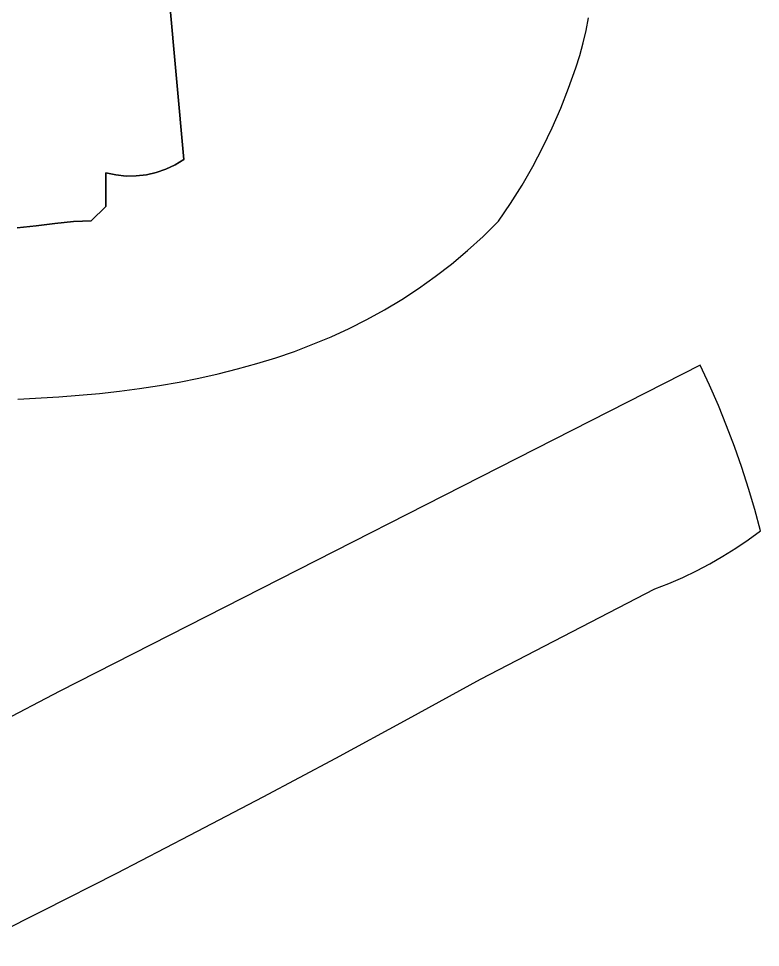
# Model space of a CAD drawing. Header units: inches. Extents: x 36.3 to 71.4, y 17.4 to 61.7.
# Drawn here: x 67.11 to 71.45, y 28.03 to 33.46 of the extents above; entities that cross this region are included whole.
import ezdxf

# ---------------------------------------------------------------- set-up
doc = ezdxf.new("R2010")
doc.units = ezdxf.units.IN
doc.layers.add('SURFACES_FOR_SKETCHUP', color=7, linetype='Continuous')

msp = doc.modelspace()

# ---------------------------------------------------------------- linework, layer by layer
at = {"layer": 'SURFACES_FOR_SKETCHUP'}
for points, invisible_edges in [([(67.5192, 33.8644), (67.6214, 32.5601), (67.6361, 33.8724)], 3), ([(67.6938, 33.8733), (67.6214, 32.5601), (67.7509, 33.8714)], 3), ([(67.6361, 33.8724), (67.6214, 32.5601), (67.6938, 33.8733)], 3), ([(67.7509, 33.8714), (67.6214, 32.5601), (67.8071, 33.8661)], 3), ([(67.1145, 33.8287), (67.0596, 33.83), (66.6382, 32.5218)], 10), ([(66.6382, 32.5218), (67.6214, 32.5601), (67.1145, 33.8287)], 11), ([(67.1706, 33.8302), (67.1145, 33.8287), (67.6214, 32.5601)], 10), ([(67.1706, 33.8302), (67.6214, 32.5601), (67.2851, 33.8389)], 3), ([(67.2851, 33.8389), (67.6214, 32.5601), (67.5192, 33.8644)], 3), ([(67.8071, 33.8661), (67.6214, 32.5601), (67.969, 33.8245)], 11), ([(68.0778, 32.6385), (67.969, 33.8245), (67.6214, 32.5601)], 10), ([(70.4437, 33.4664), (67.969, 33.8245), (70.4298, 33.3926)], 3), ([(70.4127, 33.3193), (70.4298, 33.3926), (67.969, 33.8245)], 10), ([(70.3691, 33.1745), (70.3925, 33.2465), (67.969, 33.8245)], 10), ([(70.3925, 33.2465), (70.4127, 33.3193), (67.969, 33.8245)], 10), ([(68.0778, 32.6385), (70.2307, 32.8227), (67.969, 33.8245)], 3), ([(70.2811, 32.9382), (67.969, 33.8245), (70.2307, 32.8227)], 3), ([(70.3272, 33.0555), (67.969, 33.8245), (70.2811, 32.9382)], 3), ([(70.3691, 33.1745), (67.969, 33.8245), (70.3272, 33.0555)], 3), ([(70.2307, 32.8227), (68.0778, 32.6385), (70.1761, 32.7092)], 3), ([(70.1761, 32.7092), (68.0778, 32.6385), (70.1175, 32.5978)], 3), ([(67.6214, 32.5601), (67.8583, 32.5486), (68.0778, 32.6385)], 11), ([(67.9161, 32.5617), (68.0778, 32.6385), (67.8583, 32.5486)], 3), ([(68.0264, 32.6068), (68.0778, 32.6385), (67.9161, 32.5617)], 10), ([(68.0778, 32.6385), (68.0264, 32.6068), (68.6143, 31.4793)], 10), ([(69.988, 32.3816), (68.0778, 32.6385), (69.8279, 32.1888)], 11), ([(69.5476, 31.9536), (69.643, 32.0272), (68.0778, 32.6385)], 10), ([(69.4503, 31.8845), (69.5476, 31.9536), (68.0778, 32.6385)], 10), ([(69.3513, 31.8198), (69.4503, 31.8845), (68.0778, 32.6385)], 10), ([(69.1482, 31.7032), (69.2506, 31.7594), (68.0778, 32.6385)], 10), ([(68.9388, 31.6026), (69.0442, 31.651), (68.0778, 32.6385)], 10), ([(68.7238, 31.5169), (68.832, 31.558), (68.0778, 32.6385)], 10), ([(69.7364, 32.1056), (69.8279, 32.1888), (68.0778, 32.6385)], 10), ([(70.0547, 32.4885), (68.0778, 32.6385), (69.988, 32.3816)], 3), ([(69.2506, 31.7594), (69.3513, 31.8198), (68.0778, 32.6385)], 10), ([(68.832, 31.558), (68.9388, 31.6026), (68.0778, 32.6385)], 10), ([(70.1175, 32.5978), (68.0778, 32.6385), (70.0547, 32.4885)], 3), ([(69.643, 32.0272), (69.7364, 32.1056), (68.0778, 32.6385)], 10), ([(68.6143, 31.4793), (68.7238, 31.5169), (68.0778, 32.6385)], 10), ([(69.0442, 31.651), (69.1482, 31.7032), (68.0778, 32.6385)], 10), ([(67.9161, 32.5617), (67.9724, 32.5812), (68.0264, 32.6068)], 8), ([(67.9724, 32.5812), (67.9161, 32.5617), (68.2789, 31.3856)], 10), ([(68.0264, 32.6068), (67.9724, 32.5812), (68.3918, 31.4138)], 10), ([(68.2789, 31.3856), (68.3918, 31.4138), (67.9724, 32.5812)], 10), ([(68.5036, 31.445), (68.6143, 31.4793), (68.0264, 32.6068)], 10), ([(68.3918, 31.4138), (68.5036, 31.445), (68.0264, 32.6068)], 10), ([(67.6214, 32.5601), (66.6382, 32.5218), (67.2132, 32.2513)], 11), ([(67.2132, 32.2513), (66.6382, 32.5218), (67.1019, 32.2393)], 3), ([(67.3236, 32.2644), (67.6214, 32.5601), (67.2132, 32.2513)], 3), ([(67.4317, 32.2751), (67.6214, 32.5601), (67.3236, 32.2644)], 3), ([(67.4317, 32.2751), (67.4844, 32.2783), (67.6214, 32.5601)], 10), ([(67.6214, 32.5601), (67.4844, 32.2783), (67.6214, 32.3631)], 3), ([(67.8583, 32.5486), (67.6214, 32.3631), (67.9161, 32.5617)], 3), ([(67.9161, 32.5617), (67.6214, 32.3631), (68.2789, 31.3856)], 11), ([(67.6804, 32.5474), (67.6214, 32.5601), (67.6214, 32.3631)], 8), ([(67.6804, 32.5474), (67.7994, 32.5417), (67.6214, 32.5601)], 3), ([(67.8583, 32.5486), (67.6214, 32.5601), (67.7994, 32.5417)], 3), ([(67.8583, 32.5486), (67.7994, 32.5417), (67.6214, 32.3631)], 10), ([(67.7399, 32.5413), (67.6804, 32.5474), (67.6214, 32.3631)], 10), ([(67.7994, 32.5417), (67.7399, 32.5413), (67.6214, 32.3631)], 10), ([(67.6804, 32.5474), (67.7399, 32.5413), (67.7994, 32.5417)], 8), ([(67.5361, 32.2795), (67.6214, 32.3631), (67.4844, 32.2783)], 2), ([(67.6214, 32.3631), (67.5361, 32.2795), (68.0502, 31.3376)], 10), ([(68.0502, 31.3376), (68.165, 31.3602), (67.6214, 32.3631)], 10), ([(68.165, 31.3602), (68.2789, 31.3856), (67.6214, 32.3631)], 10), ([(69.9173, 32.277), (69.988, 32.3816), (69.8279, 32.1888)], 2), ([(67.2132, 32.2513), (67.1019, 32.2393), (67.3462, 31.2511)], 10), ([(67.3236, 32.2644), (67.2132, 32.2513), (67.3462, 31.2511)], 10), ([(67.4317, 32.2751), (67.3236, 32.2644), (67.5833, 31.2715)], 10), ([(67.3462, 31.2511), (67.5833, 31.2715), (67.3236, 32.2644)], 10), ([(67.4844, 32.2783), (67.4317, 32.2751), (67.5833, 31.2715)], 10), ([(67.5361, 32.2795), (67.4844, 32.2783), (67.5833, 31.2715)], 10), ([(67.8182, 31.3), (67.9346, 31.3176), (67.5361, 32.2795)], 10), ([(67.5833, 31.2715), (67.701, 31.2847), (67.5361, 32.2795)], 10), ([(67.9346, 31.3176), (68.0502, 31.3376), (67.5361, 32.2795)], 10), ([(67.701, 31.2847), (67.8182, 31.3), (67.5361, 32.2795)], 10), ([(67.1074, 31.2375), (67.3462, 31.2511), (67.1019, 32.2393)], 10), ([(67.3522, 29.5306), (69.8126, 29.6011), (71.097, 31.4368)], 3), ([(69.8126, 29.6011), (70.8314, 30.1286), (71.097, 31.4368)], 10), ([(71.1512, 31.3195), (71.097, 31.4368), (70.8314, 30.1286)], 10), ([(71.2026, 31.201), (71.1512, 31.3195), (70.8314, 30.1286)], 10), ([(71.251, 31.0814), (71.2026, 31.201), (70.8314, 30.1286)], 10), ([(70.8314, 30.1286), (70.9137, 30.1609), (71.251, 31.0814)], 10), ([(71.2965, 30.9606), (71.251, 31.0814), (70.9137, 30.1609)], 10), ([(70.9137, 30.1609), (70.9947, 30.1962), (71.2965, 30.9606)], 10), ([(70.9947, 30.1962), (71.0743, 30.2343), (71.2965, 30.9606)], 10), ([(71.3391, 30.8387), (71.2965, 30.9606), (71.0743, 30.2343)], 10), ([(71.0743, 30.2343), (71.1524, 30.2754), (71.3391, 30.8387)], 10), ([(71.3786, 30.7158), (71.3391, 30.8387), (71.1524, 30.2754)], 10), ([(71.1524, 30.2754), (71.229, 30.3192), (71.3786, 30.7158)], 10), ([(71.229, 30.3192), (71.3039, 30.3658), (71.3786, 30.7158)], 10), ([(71.4152, 30.5919), (71.3786, 30.7158), (71.3039, 30.3658)], 10), ([(71.3772, 30.4151), (71.4152, 30.5919), (71.3039, 30.3658)], 3), ([(71.3772, 30.4151), (71.4487, 30.4671), (71.4152, 30.5919)], 8), ([(69.8126, 29.6011), (67.3522, 29.5306), (69.3898, 29.3694)], 3), ([(66.4841, 29.0773), (67.2555, 28.2497), (67.3522, 29.5306)], 3), ([(67.6851, 28.4685), (67.3522, 29.5306), (67.2555, 28.2497)], 3), ([(68.1133, 28.6898), (68.5402, 28.9137), (67.3522, 29.5306)], 10), ([(67.6851, 28.4685), (68.1133, 28.6898), (67.3522, 29.5306)], 10), ([(69.3898, 29.3694), (67.3522, 29.5306), (68.9657, 29.1403)], 3), ([(68.9657, 29.1403), (67.3522, 29.5306), (68.5402, 28.9137)], 3), ([(67.2555, 28.2497), (66.4841, 29.0773), (66.8246, 28.0336)], 3)]:
    msp.add_3dface(points, dxfattribs=dict(at, invisible_edges=invisible_edges))

doc.saveas('drawing.dxf')
